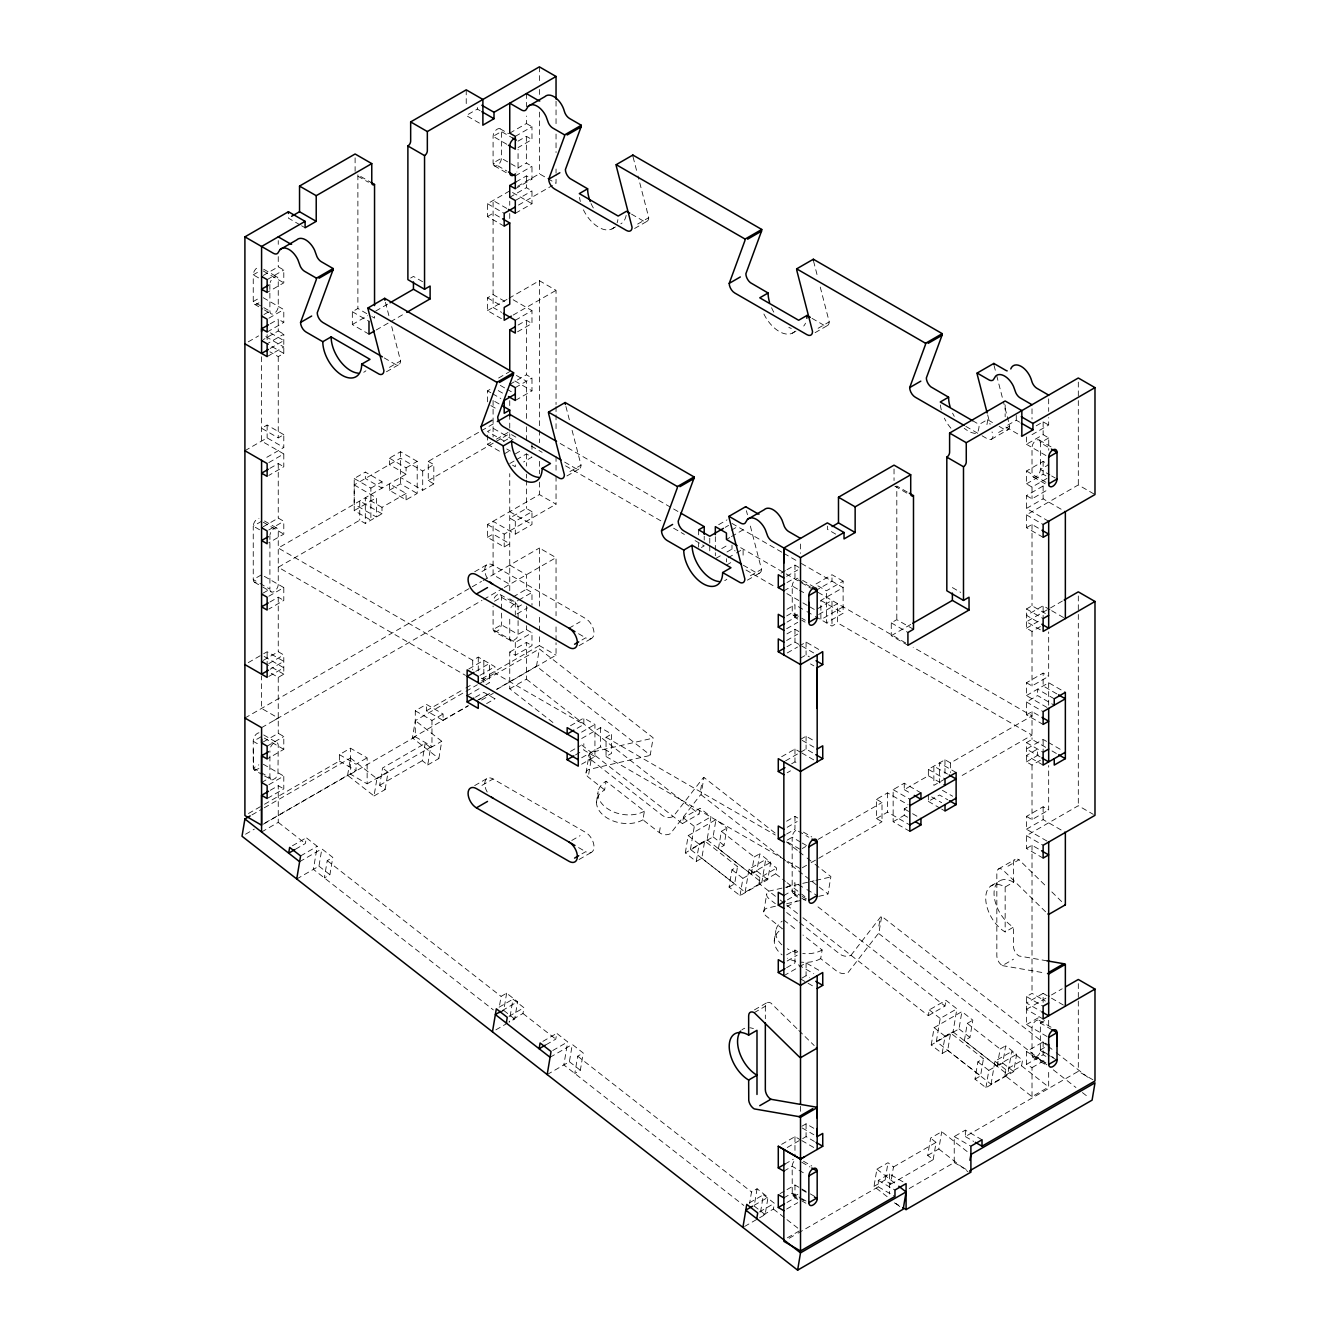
<?xml version="1.0" encoding="UTF-8"?>
<svg xmlns="http://www.w3.org/2000/svg" width="1337" height="1337" viewBox="0 0 1337 1337"><rect width="100%" height="100%" fill="white"/><g stroke="black" fill="none" stroke-linecap="round" stroke-linejoin="round"><path stroke-width="0.75" stroke-dasharray="5 3.75" d="M262.821 775.042L253.545 769.427L253.245 745.779M263.289 297.733L283.795 309.566L283.795 322.401L278.246 319.192L278.246 330.958L263.322 339.581M509.748 590.586L509.748 473.649M513.074 596.937L526.41 589.233L526.41 574.743L509.748 565.133M509.748 133.148L526.41 123.522L526.41 116.035M482.005 678.695L539.379 645.57L539.379 633.12M539.379 631.031L539.379 614.435M539.379 606.129L539.379 548.02L556.042 557.646L556.042 615.755M496.879 689.357L556.042 655.18L556.042 642.729M556.042 640.657L556.042 624.061M1026.465 1008.399L1026.465 1024.627L1048.676 1037.462M1043.127 1002.382L1043.127 993.358L1049.963 997.318M1032.014 434.675L1048.676 425.049L1048.676 417.562M1044.515 1020.616L1040.353 1023.022L1040.353 1050.548C1040.888 1054.375 1033.334 1061.026 1032.014 1055.361L1032.014 1027.835A5.9 3.409 -60 0 1 1036.175 1020.616A5.9 3.409 -60 0 1 1040.353 1023.022L1053.69 1030.727M596.503 802.217L598.107 791.688M774.24 941.031L775.861 930.485M295.627 849.145L305.354 843.53L306.323 837.764L317.253 846.321L313.393 869.351L493.353 1009.903M296.73 878.977L318.958 866.159L321.849 848.861L332.796 857.418L329.905 874.699L324.339 877.908L327.231 860.627L332.796 857.418M347.587 775.31L350.478 758.029L376.934 778.686L374.026 795.966L347.587 775.31L264.893 823.04M374.026 795.966L385.14 789.549L379.675 785.27L382.566 767.99L425.166 743.405L430.631 747.667L427.74 764.948L422.275 760.686L425.166 743.405M385.14 789.549L388.031 772.251L382.566 767.99M427.74 764.948L438.854 758.53L412.414 737.89L415.306 720.61L477.342 684.778M438.854 758.53L441.745 741.25L415.306 720.61M536.488 666.244L539.379 648.963L653.141 737.807L650.25 755.087L536.488 666.244L496.612 689.274M499.637 1005.023L501.074 996.383L506.639 993.174L517.586 1001.731L514.678 1019.011L509.13 1022.22M499.57 1012.861L503.748 1010.454L506.639 993.174M510.099 1016.454L512.99 999.174L523.937 1007.714L522.968 1013.479L509.079 1021.501M585.99 773.12L589.049 754.77M589.751 760.954L590.72 755.204M588.715 774.207L589.667 768.441M590.152 765.566L591.121 759.8A7.855 5.264 9.6 0 1 591.205 752.313L651.32 738.542A7.838 5.231 9.3 0 0 653.125 737.79M546.081 1044.732L555.791 1039.116L556.76 1033.351L567.707 1041.907L563.846 1064.937L743.807 1205.473M642.947 819.815A27.509 18.4 9.5 0 1 604.341 816.088A27.509 18.4 9.5 0 1 604.642 789.9L606.096 781.259L644.384 811.175L642.947 819.815L659.358 832.633A7.855 5.264 9.5 0 0 670.389 833.703L699.686 795.849A7.855 5.264 9.7 0 1 701.039 794.746L703.947 777.465L775.343 833.235M547.184 1074.564L569.395 1061.728L572.303 1044.448L583.233 1053.004L580.342 1070.285L574.793 1073.494L577.684 1056.213L583.233 1053.004M659.358 832.633L660.328 826.868M581.679 744.976L682.388 823.625L683.357 817.86L700.02 808.233L710.966 816.773L707.106 839.82L690.444 849.446L745.16 892.18L761.823 882.554L765.683 859.507L776.63 868.064L775.661 873.813L758.998 883.439L778.535 898.698M685.313 852.889L688.204 835.608L715.98 819.581L726.927 828.121L724.036 845.402L718.47 848.611L751.31 874.248L756.859 871.039L759.75 853.758L770.697 862.298L767.806 879.596L740.029 895.623L729.083 887.083L731.974 869.802L737.523 866.593L704.699 840.956L699.151 844.165L696.243 861.446L685.313 852.889L713.089 836.862L715.98 819.581M690.444 849.446L694.304 826.4L710.966 816.773M700.655 790.083L701.607 784.334M682.388 823.625L699.067 813.999L700.02 808.233M696.243 861.446L701.808 858.237L704.699 840.956M718.47 848.611L721.362 831.33L726.927 828.121M729.083 887.083L734.631 883.874L737.523 866.593M740.029 895.623L742.921 878.342L770.697 862.298M745.16 892.18L749.021 869.134L765.683 859.507M751.31 874.248L754.202 856.967L759.75 853.758M758.998 883.439L759.968 877.674L776.63 868.064M763.728 911.934L766.803 893.584M759.566 1217.79L765.132 1214.581L768.023 1197.3L757.076 1188.76L751.528 1191.969L749.589 1203.484M757.076 1188.76L754.185 1206.041L765.132 1214.581M760.536 1212.041L763.427 1194.76L774.374 1203.3L773.404 1209.066L760.218 1216.67M815.018 864.22L830.895 876.604L827.987 893.901L786.741 861.68M1046.503 1044.999L881.685 916.28L878.793 933.56A7.872 5.248 9.1 0 0 877.44 934.663L848.126 972.5A7.855 5.248 9.6 0 1 837.112 971.431L820.684 958.629L822.138 949.989L802.985 935.031M878.877 926.023L879.846 920.257M887.133 1196.665L873.997 1186.404L876.888 1169.123L888.002 1162.722L893.467 1166.984L890.576 1184.264L885.111 1180.003L888.002 1162.722M802.952 917.767L928.313 1015.669L929.265 1009.903L945.944 1000.277L956.891 1008.833L953.03 1031.88L936.351 1041.49L991.068 1084.223L1007.747 1074.597L1011.608 1051.551L1022.538 1060.107L1021.585 1065.873L1004.906 1075.483L1032.014 1096.658L1048.676 1087.031L1048.676 1068.881M931.221 1044.949L934.112 1027.668L961.888 1011.624L972.835 1020.164L969.943 1037.445L964.378 1040.654L997.218 1066.291L1002.767 1063.082L1005.675 1045.801L1016.605 1054.358L1013.713 1071.639L985.937 1087.683L974.991 1079.126L977.882 1061.845L983.447 1058.637L950.607 1033L945.058 1036.208L942.167 1053.489L931.221 1044.949L958.997 1028.905L961.888 1011.624M936.351 1041.49L940.212 1018.443L956.891 1008.833M928.313 1015.669L944.975 1006.042L945.944 1000.277M890.576 1184.264L933.176 1159.68L927.711 1155.402L930.602 1138.121L941.716 1131.704L967.988 1152.21M942.167 1053.489L947.716 1050.28L950.607 1033M933.176 1159.68L936.067 1142.383L930.602 1138.121M927.711 1155.402L938.825 1148.984L941.716 1131.704M964.378 1040.654L967.286 1023.373L972.835 1020.164M974.991 1079.126L980.556 1075.917L983.447 1058.637M985.937 1087.683L988.828 1070.385L1016.605 1054.358M991.068 1084.223L994.929 1061.177L1011.608 1051.551M997.218 1066.291L1000.109 1049.01L1005.675 1045.801M1004.906 1075.483L1005.875 1069.734L1022.538 1060.107M851.017 955.22L880.314 917.383A7.838 5.248 9.6 0 1 881.685 916.28M258.927 768.524L254.481 770.229M797.871 1194.292L794.078 1196.13L792.256 1194.559L792.172 1166.299A5.9 3.409 -60 0 1 795.582 1159.614M990.851 886.013L999.742 880.849M480.117 110.687L477.342 109.082L466.229 115.5L482.891 125.126M257.406 272.414L253.245 274.82L253.245 301.544L269.857 311.137L261.517 315.95M263.322 275.422L278.246 266.798L283.795 270.007L283.795 282.842L267.133 292.469M267.133 279.634L283.795 270.007M515.297 136.357L531.976 126.731L531.976 139.566L518.087 147.571M518.037 141.137L526.36 136.324L531.976 139.566M257.406 299.154L253.245 301.544A5.9 3.409 -60 0 0 258.943 302.73M515.297 188.751L531.976 179.125L531.976 166.289L526.36 163.047L518.037 167.86A5.9 3.409 -60 0 1 516.867 172.005M268.871 318.189L283.795 309.566M515.297 175.916L531.976 166.289M270.258 323.805L278.246 319.192M515.998 181.932L526.41 175.916L531.976 179.125M248.247 341.854L258.593 335.888M504.199 226.17L487.52 216.544L487.52 203.709L509.748 190.89M517.569 186.361L539.379 173.777L546.048 177.62M267.133 332.027L283.795 322.401M509.748 197.308L526.41 187.681L531.976 190.89L531.976 203.709L515.297 213.335M283.795 353.403L267.133 343.793L283.795 334.166L283.795 353.403L278.246 356.611L269.907 351.815M487.52 216.544L493.086 213.335L501.408 218.148M515.297 200.517L531.976 190.89M270.124 348.472L283.795 340.584L267.133 330.958M518.489 205.079L552.465 185.459M267.133 356.611L283.795 347.002L263.289 335.152M368.995 334.166L352.333 324.54L352.333 311.705L357.881 308.496L370.031 315.515M410.66 278.029L413.451 276.425L425.601 283.444M352.333 324.54L367.608 315.716M375.697 311.053L388.282 303.783M376.182 330.005L388.766 322.752M390.571 321.716L404.944 313.41M283.795 434.675L267.133 425.049L261.584 428.258L278.246 437.884L283.795 434.675L283.795 447.511L264.993 458.357M501.408 318.657L487.52 310.635L487.52 297.817L493.086 294.608L506.405 302.296M244.905 450.719L267.133 437.884L283.795 447.511M389.451 367.357L400.565 360.94L391.708 326.579M487.52 310.635L508.077 298.769M508.979 298.251L539.379 280.703L556.042 290.33L556.042 404.526M637.632 224.081L648.746 217.664L637.983 175.966M386.443 371.77L398.944 364.55M634.607 228.477L647.108 221.273M513.124 315.097L556.042 290.33M268.804 462.585L283.795 453.928L283.795 466.747L268.804 475.42M515.297 320.262L531.976 310.635L531.976 323.47L515.297 333.097M269.907 468.351L278.246 463.538L283.795 466.747M518.087 325.075L526.41 320.262L531.976 323.47M498.634 378.003L509.748 371.586M261.584 521.28L253.245 526.093L253.245 579.556L258.793 582.765M487.52 401.835L487.52 390.839L490.696 389M263.239 526.745L278.246 518.071L283.795 521.28L283.795 534.115L268.804 542.772M509.748 384.421L526.41 374.795L531.976 378.003L531.976 390.839L515.297 400.465M354.221 478.496L370.884 488.122L370.884 520.193L354.221 510.567L354.221 478.496L365.335 472.078L381.998 481.704L381.998 488.122L365.335 478.496L365.335 472.078M389.401 458.173L406.08 467.8L406.08 474.217L389.401 464.591L389.401 458.173L400.515 451.756L417.194 461.382L417.194 493.453L406.08 499.871L389.401 490.261L389.401 483.844L406.08 493.453L406.08 499.871M268.804 529.953L283.795 521.28M515.297 387.63L531.976 378.003M354.188 484.93L376.399 497.765L376.399 517.001L354.188 504.183L354.188 484.93L400.482 458.207L422.709 471.025L433.823 464.607L433.823 483.86L422.709 490.278L400.482 477.443M370.884 488.122L381.998 481.704M406.08 467.8L417.194 461.382M406.08 474.217L278.246 548.02L472.713 660.294L478.262 657.085L494.924 666.695L494.924 673.113L583.834 724.437L583.834 718.019L594.932 724.437L594.932 756.525L581.612 764.212M433.823 483.86L428.258 480.651L428.258 461.415L479.632 431.751M481.404 430.731L495.576 422.542M354.221 510.567L376.399 497.765M389.401 490.261L400.515 483.844L417.194 493.453M487.52 435.127L487.52 444.302L490.696 442.463M496.411 439.171L508.077 432.436M406.08 493.453L381.998 507.358L381.998 513.776L365.285 523.419L359.737 520.21L278.246 567.256L465.51 675.369M428.258 480.651L493.804 442.814M495.576 441.795L507.976 434.625M503.397 441.544L509.748 437.884L509.748 433.74M263.239 593.026L269.907 589.182A5.9 3.409 -60 0 0 274.085 591.589A5.9 3.409 -60 0 0 278.246 584.369L278.246 530.906A5.9 3.409 -60 0 0 274.453 528.299A5.9 3.409 -60 0 0 269.974 534.8M504.199 453.928L508.946 451.171M268.804 596.235L283.795 587.578L283.795 600.413L268.804 609.07M515.297 453.928L521.965 450.068M269.907 602.018L278.246 597.204L283.795 600.413M509.748 463.555L514.745 460.663M516.416 459.694L526.41 453.928L531.976 457.137L523.636 461.95M569.93 471.56L581.043 465.142L571.668 428.742M818.11 328.284L829.224 321.866L819.832 285.466M566.921 475.955L579.422 468.735M815.085 332.679L827.586 325.459M248.247 662.634L262.002 654.695M263.707 653.709L267.133 651.737L283.795 661.364L270.124 669.252M487.52 537.324L493.086 534.115L509.748 543.741L504.199 546.95L487.52 537.324L487.52 524.488L539.379 494.556L556.042 504.183L556.042 475.12M263.239 660.394L278.246 651.737L283.795 654.946L283.795 674.182L278.246 677.391L270.258 672.778M531.976 511.67L526.41 508.461L509.748 518.087L515.297 521.28L531.976 511.67L531.976 524.488L515.297 534.115L493.086 521.28L493.086 574.743L509.748 584.369M268.804 663.603L283.795 654.946M487.52 524.488L504.199 534.115L556.042 504.183M268.804 676.438L283.795 667.781L263.289 655.932M474.685 571.751L487.186 564.532M481.972 571.534L493.086 565.116L585.673 618.58A11.782 6.802 60 0 1 594.012 633.019A11.782 6.802 60 0 1 585.673 637.833L579.322 641.493M244.905 718.036L481.504 581.428M483.158 580.475L539.379 548.02M274.085 720.442L278.246 718.036L261.584 708.409L261.584 675.904M261.584 727.646L481.972 600.413M483.793 599.36L502.511 588.547M504.316 587.511L556.042 557.646M494.473 601.266L501.408 597.255L518.087 606.881L523.636 603.672M263.322 741.918L278.246 733.294L283.795 736.503L283.795 749.338L267.133 758.965M509.748 598.859L515.297 602.068L518.087 600.463M518.773 600.062L531.976 592.441L531.976 605.277M267.133 746.13L283.795 736.503M517.035 613.884L527.463 607.884M258.943 732.76A5.9 3.409 -60 0 0 253.245 740.531L253.245 768.056L258.793 764.848M261.584 782.496L269.907 777.683L269.907 750.943M552.916 722.498L509.748 688.789L509.748 652.038L515.297 655.247L531.976 645.621L531.976 632.785L526.41 629.593L518.087 634.39L516.834 638.016L512.389 641.442L494.322 631.766L493.086 629.593L493.086 605.995M468.819 668.951L483.827 660.294L483.827 682.338M718.654 524.706L726.994 519.892M268.871 784.685L283.795 776.078L283.795 788.897L267.133 798.523M518.087 620.635L518.087 634.39L501.408 624.78L493.086 629.593L515.297 642.412L531.976 632.785M475.705 671.391L489.375 663.503L489.375 682.739L485.949 684.711M725.155 527.38L728.565 525.391M270.258 790.301L278.246 785.688L283.795 788.897M509.748 652.038L526.41 642.412L531.976 645.621M264.509 804.256L339.364 761.037L339.364 754.62L350.478 748.219L367.14 757.828L367.14 783.816L350.478 774.19L350.478 748.219M350.478 774.19L415.289 736.771L415.289 710.783L426.403 704.365L443.082 713.991L443.082 720.409L426.403 710.783L426.403 704.365M479.933 675.369L494.924 666.695M701.424 547.485L704.215 545.88L693.402 539.647M731.439 530.154L738.108 526.31M569.01 628.206L580.124 621.789M248.481 813.514L262.737 805.292M426.403 710.783L464.073 689.04M465.861 688.003L473.031 683.875M481.604 680.817L494.924 673.113M726.442 539.463L729.768 537.541M731.439 536.572L743.105 529.836L743.105 526.628M251.941 814.901L262.503 808.818M264.258 807.799L350.478 758.029M479.064 683.792L539.379 648.963M467.148 695.574L479.114 688.672M721.729 548.588L728.565 544.644M339.364 754.62L356.026 764.246L367.14 757.828M415.289 710.783L431.968 720.409L443.082 713.991M475.487 697.179L483.827 692.365L494.924 698.783L494.924 695.574M720.325 555.824L715.328 558.716L715.328 552.699M726.994 551.98L731.991 549.089L735.166 550.928M245.54 834.221L254.331 829.141M412.414 737.89L468.251 705.652M476.173 701.073L489.96 693.101M263.356 824.177L356.026 770.664L356.026 764.246M443.082 720.409L468.184 705.919M478.947 699.702L489.693 693.485M481.604 700.07L493.269 693.335M728.097 557.746L734.765 553.902M736.436 552.933L743.105 549.089L743.105 555.507M579.071 645.637L591.572 638.418M261.584 831.982L278.246 822.355L278.246 785.688M509.748 688.789L526.41 679.163L526.41 642.412M486.601 703.596L494.924 698.783M726.442 565.133L731.439 562.242M978.082 431.149A27.509 15.877 60 0 0 979.135 424.464L987.475 419.651L992.472 422.542M367.14 783.816L431.968 746.397L431.968 720.409M376.934 778.686L388.031 772.251M430.631 747.667L441.745 741.25M379.675 785.27L422.275 760.686M1019.613 422.158L1016.27 420.236L1005.157 426.653L1021.836 436.28M750.408 575.762L761.522 569.345L749.522 522.834M998.589 432.486L1009.702 426.068L1003.335 401.418M747.4 580.158L759.901 572.938M991.402 439.288L1008.065 429.662M292.419 845.786L306.323 837.764M781.059 573.138L786.273 570.13M786.975 569.729L794.963 565.116L800.512 568.325M1036.175 425.851L1043.127 421.84L1048.676 425.049M300.591 855.931L317.253 846.321M786.624 576.347L797.738 569.93M299.622 861.697L321.849 848.861M786.975 582.564L794.963 577.952L794.963 565.116M1026.465 436.965L1026.465 444.302L1043.127 434.675L1048.743 437.918L1048.743 450.251M783.9 590.82L792.239 586.007A5.9 3.409 -60 0 1 797.888 578.202M1048.743 437.918L1040.403 442.731L1040.403 469.454A5.9 3.409 -60 0 1 1036.175 476.64A5.9 3.409 -60 0 1 1032.014 474.234L1032.014 447.511A5.9 3.409 -60 0 1 1036.175 440.291A5.9 3.409 -60 0 1 1040.353 442.697L1052.871 449.917M570.498 725.724L583.834 718.019M843.112 581.16L831.998 574.743L815.336 584.369L826.45 590.787L843.112 581.16L843.112 613.248L826.45 622.858L826.45 590.787M474.685 785.604L487.186 778.385M577.166 728.297L583.834 724.437M815.336 590.787L831.998 581.16L831.998 574.743M481.972 785.387L493.086 778.97L585.673 832.433A11.782 6.802 60 0 1 594.012 846.873A11.782 6.802 60 0 1 585.673 851.686L579.322 855.346M786.975 609.288L794.963 604.675L794.963 617.51L786.975 622.123M1046.955 478.445L1032.014 487.069L1026.465 483.86L1026.465 471.025L1043.127 461.399L1048.743 464.641L1040.403 469.454L1049.896 474.936M581.612 732.141L594.932 724.437M786.674 615.939L792.239 612.73A5.9 3.409 -60 0 0 797.888 613.884M581.695 738.509L600.497 727.646L611.611 734.063L611.611 753.316L606.045 756.525L606.045 737.272L611.611 734.063M843.112 606.831L820.885 619.649L820.885 600.413L843.112 587.578L798.222 561.657M1026.465 483.86L1043.127 474.234L1048.676 477.443M570.498 751.394L580.492 745.611M786.624 628.741L797.738 622.323M575.495 754.92L580.492 752.029M818.662 614.519L837.547 603.622L837.547 622.858L1032.014 735.133L959.381 777.064M786.975 633.888L794.963 629.276L800.512 632.485M1048.676 521.28L1026.465 508.444L1026.465 495.626L1043.127 486L1045.902 487.604M581.695 757.761L600.497 746.898L611.611 753.316M786.624 640.507L797.738 634.089M1026.465 495.626L1032.014 498.835L1048.676 489.208M786.975 646.724L794.963 642.111L800.078 645.069M1026.465 508.444L1043.127 498.835L1065.355 511.653M815.336 616.457L831.998 626.067L837.547 622.858M787.259 652.957L797.52 647.041M799.225 646.055L806.077 642.111L822.74 651.737M1043.127 537.324L1026.465 527.697L1026.465 514.862L1078.307 484.93L1094.986 494.556M800.512 658.138L806.077 654.946L809.403 656.868M1026.465 527.697L1032.014 524.488L1040.353 529.302M907.923 645.32L891.261 635.693L891.261 622.858L896.809 619.649L913.489 629.276M891.261 635.693L911.032 624.279M571.785 840.455L580.124 835.642M579.071 859.49L591.572 852.271M800.512 739.411L806.077 736.202L814.751 741.216M1040.353 626.602L1032.014 631.415L1026.465 628.206L1026.465 608.97L1032.014 605.761L1045.35 613.449M781.627 756.725L794.963 749.038L800.078 751.996M1049.963 609.705L1043.127 605.761L1026.465 615.371L1040.136 623.276M785.554 760.87L806.077 749.038L814.751 754.051M1062.397 601.048L1026.465 621.789L1043.127 631.415M791.621 763.795L794.963 761.873L797.738 763.477M1026.465 628.206L1041.456 619.549M787.175 772.769L790.518 770.847M786.624 821.202L794.963 816.406L797.738 817.993M1046.971 707.423L1026.465 695.574L1026.465 682.739L1043.127 673.113L1048.676 676.321L1048.676 631.9M787.175 827.302L797.186 821.536M1026.465 682.739L1032.014 685.948L1048.676 676.321M786.624 834.037L794.963 829.224L794.963 816.406M1026.465 695.574L1048.676 682.739L1065.355 692.365M787.175 840.137L792.172 837.246A5.9 3.409 -60 0 1 797.103 829.675M1043.127 724.437L1026.465 714.827L1026.465 701.992L1037.562 695.574L1054.241 705.201M499.102 1007.196L512.99 999.174M502.194 1010.605L517.586 1001.731M876.454 799.292L882.002 802.501L882.002 821.737L876.454 818.545L876.454 799.292L887.551 792.874L908.074 804.724M909.828 831.347L893.149 821.72L893.149 789.649L904.263 783.231L920.942 792.858M904.263 783.231L904.263 789.649L928.346 775.744L928.346 769.327L944.975 759.734L950.523 762.942L1032.014 715.897L913.171 647.275M1026.465 714.827L1032.014 711.618L1040.353 716.415M508.996 1016.337L523.937 1007.714M802.284 848.527L805.827 846.471M818.227 839.318L882.002 802.501M495.877 1029.858L507.843 1022.955M876.454 818.545L887.551 812.127L909.778 824.946M944.975 778.97L933.861 785.387L933.861 766.151L947.532 774.039M802.284 867.763L809.37 863.685M811.141 862.649L882.002 821.737M893.149 821.72L904.263 815.303L904.263 808.885L907.706 806.896M1040.353 760.268L1032.014 765.082L1026.465 761.873L1026.465 742.62L1032.014 739.411L1048.676 749.038M928.346 794.997L928.346 801.398L939.46 794.997L947.783 799.793M786.624 887.501L794.963 882.687L794.963 895.523L786.624 900.336M1046.553 741.383L1043.127 739.411L1026.465 749.038L1040.136 756.926M783.85 895.523L792.172 890.709A5.9 3.409 -60 0 0 797.103 892.598M1026.465 761.873L1041.456 753.199M542.872 1041.373L556.76 1033.351M787.175 906.436L797.186 900.653M552.766 1050.514L567.707 1041.907M550.075 1057.283L572.303 1044.448M786.624 954.869L794.963 950.055L797.738 951.66M1046.971 841.073L1026.465 829.224L1026.465 816.406L1043.127 806.779L1048.676 809.988L1048.676 765.549M787.175 960.969L797.186 955.186M1026.465 816.406L1032.014 819.614L1048.676 809.988M786.624 967.704L794.963 962.891L794.963 950.055M1026.465 829.224L1043.127 819.614L1065.355 832.433M783.85 975.726L797.52 967.821M799.225 966.835L806.077 962.891L819.965 970.913M1043.127 858.103L1026.465 848.477L1026.465 835.642L1078.307 805.71L1093.315 814.367M801.899 978.116L806.077 975.726L809.537 977.715M1026.465 848.477L1032.014 845.268L1040.353 850.081M754.452 1009.87L766.953 1002.65M998.455 868.983L1015.117 859.373M754.218 1012.661L765.332 1006.243A7.855 4.529 60 0 1 770.881 1003.034L797.437 1029.089M1007.948 866.175L1019.045 859.758L1045.885 886.08M1013.496 882.203A27.509 15.877 60 0 0 994.043 893.434A27.509 15.877 60 0 0 1013.496 927.126L1005.157 931.939A27.509 15.877 60 0 1 985.72 898.247A27.509 15.877 60 0 1 1005.157 887.016L1013.496 882.203L1013.496 862.967A7.855 4.529 60 0 1 1019.045 859.758M1045.601 911.801L1002.382 869.384A7.855 4.529 60 0 0 996.834 872.593L996.834 955.988A7.855 4.529 60 0 0 1002.382 965.615L1013.496 959.197M801.899 1126.222L806.077 1123.815L814.4 1128.629M1043.127 1019.028L1026.465 1009.402L1026.465 996.566L1032.014 993.358L1045.35 1001.062M781.627 1144.338L794.963 1136.651L800.094 1139.609M1043.127 993.358L1026.465 1002.984L1040.353 1011.006M787.259 1147.497L800.947 1139.609M802.651 1138.623L806.077 1136.634L814.4 1141.447M1026.465 1009.402L1049.712 995.981M1051.5 994.945L1062.213 988.762M784.953 1164.059L793.292 1159.246M1026.465 1024.627L1041.456 1015.97M783.85 1171.112L792.172 1166.299L805.509 1174.003M749.539 1202.765L763.427 1194.76M754.135 1205.322L768.023 1197.3M780.023 1193.64L786.273 1190.03M786.975 1189.629L794.963 1185.017L800.094 1187.975M1032.014 1096.658L1032.014 1067.611L1026.465 1064.402L1026.465 1051.567L1043.127 1041.941L1048.676 1045.15L1040.353 1049.963L1053.439 1057.517M759.449 1211.924L774.374 1203.3M783.85 1197.852L792.172 1193.039L800.512 1197.852M744.575 1226.464L758.296 1218.542M786.975 1202.464L794.963 1197.852L797.738 1199.456M1026.465 1064.402L1043.127 1054.776L1045.902 1056.38M786.624 1209.083L797.738 1202.665M1032.014 1067.611L1046.955 1058.988M893.467 1166.984L936.067 1142.383M798.105 1233.115L878.292 1186.821L878.292 1180.404L889.406 1173.986L906.085 1183.613M909.21 1188.543L954.234 1162.538L954.234 1136.567L965.347 1130.149L982.01 1139.776M873.997 1186.404L885.111 1180.003M787.409 1237.795L800.512 1230.224M789.198 1238.263L796.317 1234.151M965.347 1130.149L965.347 1136.567L1078.307 1071.338L1094.986 1080.964M611.911 228.961L615.471 226.922M792.39 333.164L795.95 331.108M799.008 884.242L768.942 891.127A7.855 5.248 9.5 0 0 768.859 898.614L775.326 903.662M802.768 883.373L808.4 882.086M810.289 881.651L814.032 880.799M815.921 880.364L829.074 877.356A7.838 5.264 9.8 0 0 830.912 876.621M775.443 906.252L766.051 908.408A7.855 5.248 9.5 0 0 765.967 915.895L782.379 928.714A27.509 18.4 9.5 0 0 782.095 954.885M786.724 903.678L805.509 899.366M818.662 896.358L826.182 894.637A7.838 5.264 9.7 0 0 828.004 893.901M494.322 631.766C504.199 631.148 501.375 617.293 501.408 611.009M264.492 776.012L272.564 779.906L275.606 778.151L277.946 774.574L278.246 745.344A5.9 3.409 -60 0 0 274.085 742.937A5.9 3.409 -60 0 0 269.907 750.157M1046.988 960.835L1019.045 955.988A7.855 4.529 60 0 1 1013.58 947.582L1013.496 927.126M1002.382 965.615L1045.233 973.035M526.41 123.522L531.976 126.731M500.188 128.837L508.528 133.65M1039.133 439.99L1054.124 448.647M513.876 138.73L501.408 131.544A5.9 3.409 -60 0 0 497.247 129.137A5.9 3.409 -60 0 0 493.086 136.357L493.086 163.081L506.756 170.986M631.515 214.137L643.181 220.872A7.855 4.529 60 0 0 648.746 217.664M811.994 318.34L823.659 325.075A7.855 4.529 60 0 0 829.224 321.866M999.14 426.386L1004.137 429.277A7.855 4.529 60 0 0 1009.702 426.068M506.756 144.246L493.086 136.357L501.408 131.544L501.408 158.267A5.9 3.409 -59.9 0 1 497.247 165.487A5.9 3.409 -59.9 0 1 493.069 163.081L501.408 158.267L518.037 167.86L518.087 149.393M1026.465 444.302L1048.676 457.12M972.651 420.72L979.135 424.464M547.719 178.59L556.042 183.403L556.042 175.18M965.815 426.386L980.255 434.726M982.06 435.762L987.475 438.904A7.855 4.529 60 0 0 993.023 435.695L992.054 431.901M1051.684 475.972L1055.244 478.028M1026.465 471.025L1048.676 483.86M494.306 165.788L509.297 174.445M1033.234 476.925L1049.896 486.551M512.522 192.495L531.976 203.709M506.756 208.405L493.086 200.517L493.086 307.443L501.626 312.373M487.52 203.709L504.199 213.335M1026.465 514.862L1043.127 524.488M360.656 176.451L371.084 182.467M907.238 492.016L896.809 486L896.809 619.649M357.998 176.25L368.427 182.25M894.854 486.183L907.355 493.403M513.174 299.789L531.976 310.635M1051.667 610.691L1065.355 618.58M487.52 297.817L501.408 305.822M1026.465 608.97L1043.127 618.58L1043.127 605.761M952.379 587.578L960.718 592.391M299.889 224.766L288.424 218.148L288.424 211.731M301.627 225.769L305.103 227.775M835.709 534.115L827.369 529.302L827.369 526.093M516.416 375.446L526.41 381.212L526.41 418.498M514.879 380.961L531.976 390.839M1056.798 693.853L1043.127 685.948L1043.127 673.113M1054.241 698.783L1037.562 689.157L1037.562 695.574M500.305 385.39L505.302 388.265M506.974 389.234L513.642 393.078M731.991 523.419L782.212 552.415M783.967 553.434L796.518 560.671M371.77 316.518L374.544 318.122L374.544 311.855M498.216 390.588L503.33 393.546M352.333 311.705L368.995 321.331M891.261 622.858L907.923 632.485M487.52 390.839L490.863 392.76M492.517 393.73L500.857 398.543M1026.465 701.992L1043.127 711.618M494.74 401.418L499.754 404.309M263.69 269.238L277.026 276.926M802.635 580.392L814.3 587.127M263.289 270.993L283.795 282.842M798.373 579.924L810.339 586.843M560.17 443.466L671.792 507.926M673.597 508.962L678.995 512.071M740.665 547.669L810.857 588.196M818.027 592.341L905.968 643.114M490.863 405.596L497.531 409.44M820.885 600.413L843.112 613.248M258.593 277.895L253.245 274.82A5.9 3.409 -60 0 1 258.943 267.049M797.571 589.082L792.239 586.007L792.239 612.73L801.13 617.878M799.359 590.118L805.292 593.544M384.187 357.898L395.017 364.149A7.855 4.529 60 0 0 400.565 360.94M564.665 462.101L575.495 468.351A7.855 4.529 60 0 0 581.043 465.142M743.339 565.25L755.973 572.554A7.855 4.529 60 0 0 761.522 569.345M1048.258 742.369L1061.929 750.274M511.553 434.642L518.756 438.803M531.357 446.09L542.153 452.324M565.568 465.828L660.996 520.929M673.597 528.199L684.41 534.449M745.996 569.997L776.212 587.444M786.891 593.611L801.114 601.817M802.885 602.853L808.216 605.928M810.005 606.948L815.336 610.04L831.998 600.413L831.998 626.067M513.074 439.806L493.086 428.258L487.52 431.467L505.302 441.728M1052.018 750.959L1057.015 753.851M798.373 606.664L805.208 610.608M806.93 611.594L813.765 615.538M1026.465 742.62L1043.127 752.246L1043.127 739.411M801.732 618.212L805.292 620.268M506.756 448.981L510.299 451.037M254.465 304.251L262.804 309.064M264.459 310.017L271.127 313.877M793.393 615.404L800.061 619.248M801.732 620.218L805.075 622.14M794.963 617.51L797.738 619.115M487.52 444.302L500.857 452.006M1043.127 765.082L1026.465 755.455L1037.562 749.038L1037.562 755.455M512.522 465.159L515.297 466.747L515.297 463.087M278.246 330.958L283.795 334.166M801.799 646.055L817.174 654.946M810.506 663.921L813.849 665.843M428.258 461.415L433.823 464.607M509.748 511.67L531.976 524.488M956.122 772.535L939.46 762.909L939.46 782.964M928.346 769.327L945.008 778.953M928.346 775.744L945.008 785.371M1026.465 835.642L1043.127 845.268M942.401 790.317L952.663 796.25M931.672 796.919L941.683 802.685M928.346 801.398L940.011 808.133M941.683 809.102L945.008 811.024M904.263 789.649L910.932 793.493M893.149 789.649L909.828 799.259M802.183 740.38L813.849 747.116M526.41 589.233L531.976 592.441M381.998 507.358L365.335 497.732L365.285 523.419M904.263 808.885L910.932 812.746M912.603 813.698L920.942 818.511M283.795 453.928L261.584 441.093L261.584 355.324M801.799 752.982L817.174 761.873M381.998 513.776L359.737 500.974L359.737 520.21M904.263 815.303L907.606 817.225M578.553 633.721L585.673 637.833M500.188 594.547L516.867 604.174M539.379 645.57L556.042 655.18M264.525 520.995L277.026 528.215M803.453 832.149L811.793 836.962M263.289 522.266L283.795 534.115M798.373 831.196L808.852 837.246M259.595 529.77L253.245 526.093A5.9 3.409 -60 0 1 258.943 518.338M800.512 842.059L792.172 837.246L792.172 890.709L800.512 895.523M802.183 843.029L808.852 846.873M606.045 737.272L775.31 834.99M787.911 842.277L800.512 849.547M1051.467 998.171L1065.355 1006.193M481.437 678.16L489.375 682.739M1026.465 996.566L1043.127 1006.193M606.045 756.525L786.106 860.476M787.911 861.513L800.512 868.799M594.932 756.525L583.834 750.107L583.834 743.69M1039.133 1020.332L1051.634 1027.551M283.795 587.578L261.584 574.743L253.245 579.556A5.9 3.409 -60 0 0 258.943 580.743M798.373 884.659L805.208 888.62M806.93 889.606L817.174 895.523M259.913 583.417L269.907 589.182L269.907 535.719M802.183 896.492L808.852 900.336M254.465 582.263L258.626 584.67M262.804 587.077L271.127 591.873M793.393 893.417L797.571 895.807M801.732 898.213L805.893 900.62M794.963 895.523L797.738 897.127M1040.353 1050.548L1050.347 1056.33M1052.018 1057.283L1057.015 1060.174M1026.465 1051.567L1048.676 1064.402M1032.014 1055.361L1047.021 1064.018M1032.716 1057.216L1045.751 1064.753M415.289 736.771L431.968 746.397M798.373 964.863L813.765 973.737M283.795 674.182L267.133 664.573L267.133 651.737M578.553 847.574L585.673 851.686M800.512 978.918L813.849 986.622M339.364 761.037L356.026 770.664M965.347 1136.567L973.67 1141.38M263.69 734.949L277.026 742.637M283.795 749.338L261.584 736.503L253.245 741.316L258.609 744.408M954.234 1136.567L970.896 1146.193M954.234 1162.538L970.896 1172.165M263.289 764.229L283.795 776.078M253.245 768.056L257.406 770.463M260.982 772.519L269.907 777.683L271.16 779.855M802.183 1127.977L813.849 1134.712M878.292 1180.404L894.971 1190.03M801.799 1140.595L817.174 1149.469M878.292 1186.821L894.971 1196.448M894.403 1202.849L901.071 1206.709M803.453 1161.201L811.793 1166.014M801.799 1162.237L810.038 1167M801.799 1188.961L808.634 1192.922M810.339 1193.908L815.47 1196.866M801.899 1189.813L808.852 1193.824M801.699 1198.537L808.852 1202.665M792.172 1193.824L805.509 1201.528M792.874 1195.696L797.587 1198.42M801.749 1200.827L805.927 1203.216M786.457 841.909L797.571 850.583M799.158 851.819L805.492 856.783M807.08 858.02L813.431 862.983M1048.124 1046.253L1054.592 1051.3M1056.197 1052.57L1090.14 1079.076M701.039 794.746L785.671 860.844M878.793 933.56L1046.838 1064.804M1053.305 1069.851L1075.934 1087.516M1082.402 1092.563L1088.853 1097.61M526.41 679.163L699.067 813.999M721.362 831.33L754.202 856.967M775.661 873.813L785.437 881.451M787.058 882.721L800.078 892.882M801.715 894.152L804.974 896.709M817.993 906.87L944.975 1006.042M967.286 1023.373L1000.109 1049.01M1021.585 1065.873L1048.676 1087.031M713.089 836.862L724.036 845.402M756.859 871.039L767.806 879.596M958.997 1028.905L969.943 1037.445M1002.767 1063.082L1013.713 1071.639M683.357 817.86L694.304 826.4M749.021 869.134L759.968 877.674M929.265 1009.903L940.212 1018.443M994.929 1061.177L1005.875 1069.734M707.106 839.82L761.823 882.554M953.03 1031.88L1007.747 1074.597M780.156 899.968L785.036 903.779M786.674 905.049L799.693 915.227M591.121 759.8L662.25 815.353A7.855 5.248 9.5 0 0 673.28 816.422L702.878 778.268A7.872 5.248 9 0 1 703.964 777.482M688.204 835.608L699.151 844.165M731.974 869.802L742.921 878.342M786.641 912.502L797.955 921.327M799.576 922.597L839.987 954.15A7.855 5.264 9.5 0 0 851.017 955.22M934.112 1027.668L945.058 1036.208M977.882 1061.845L988.828 1070.385M783.833 920.073L796.601 930.034M701.808 858.237L734.631 883.874M947.716 1050.28L980.556 1075.917M604.642 789.9L588.23 777.081A7.855 5.264 9.6 0 1 588.313 769.594L648.428 755.823A7.872 5.281 9.8 0 0 650.267 755.087M938.825 1148.984L968.005 1171.78M876.888 1169.123L897.328 1185.083M895.89 1203.501L900.269 1206.927M278.246 822.355L305.354 843.53M327.231 860.627L501.074 996.383M522.968 1013.479L555.791 1039.116M577.684 1056.213L751.528 1191.969M773.404 1209.066L785.454 1218.475M786.958 1219.645L797.805 1228.118M318.958 866.159L329.905 874.699M503.748 1010.454L514.678 1019.011M569.395 1061.728L580.342 1070.285M510.985 641.392L509.748 639.203L509.748 617.577M1051.835 891.929L1062.363 902.274M798.824 1030.459L814.2 1045.551M994.043 365.402L996.132 373.491M996.667 375.513L1002.85 399.529M987.659 414.838L990.099 424.314M813.564 261.2L817.743 277.377M746.397 510.701L747.45 514.745M633.086 157.014L637.264 173.192M565.919 406.498L569.579 420.654M385.44 302.312L389.1 316.468M1078.307 382.115L1078.307 398.56M1078.307 400.615L1078.307 484.93M1078.307 595.968L1078.307 612.613M1078.307 614.468L1078.307 805.71M1078.307 983.631L1078.307 1071.338M1048.676 398.861L1048.676 411.445M1048.676 682.739L1048.676 705.535M1048.676 1020.281L1048.676 1028.571M1043.127 421.84L1043.127 434.675M1043.127 461.399L1043.127 474.234M1043.127 486L1043.127 498.835M1043.127 806.779L1043.127 819.614M1043.127 1041.941L1043.127 1054.776M1032.014 408.821L1032.014 419.016M1032.014 487.069L1032.014 498.835M1032.014 524.488L1032.014 605.761M1032.014 631.415L1032.014 685.948M1032.014 711.618L1032.014 739.411M1032.014 765.082L1032.014 819.614M1032.014 845.268L1032.014 993.358M1016.27 415.423L1016.27 420.236M1005.157 404.944L1005.157 416.776M1005.157 887.016L1005.157 931.939M950.523 762.942L950.523 772.552M944.975 759.734L944.975 775.126M894.035 468.986L894.035 480.535M889.406 1173.986L889.406 1193.974M887.551 792.874L887.551 812.127M806.077 642.111L806.077 654.946M806.077 736.202L806.077 749.038M806.077 962.891L806.077 975.726M806.077 1123.815L806.077 1136.634M800.512 544.009L800.512 553.351M800.512 1106.351L800.512 1112.551M794.963 629.276L794.963 642.111M794.963 749.038L794.963 761.873M794.963 1136.651L794.963 1156.321M794.963 1185.017L794.963 1197.852M765.332 1006.243L765.332 1018.761M731.991 545.078L731.991 549.089M726.442 558.716L726.442 561.924M715.328 536.655L715.328 550.694M709.763 538.176L709.763 543.958M709.763 545.88L709.763 551.646M704.215 536.254L704.215 540.098M698.649 529.836L698.649 535.619M698.649 543.307L698.649 547.167M600.497 727.646L600.497 746.898M556.042 101.144L556.042 125.828M556.042 134.051L556.042 152.552M556.042 169.014L556.042 173.125M556.042 406.598L556.042 412.832M556.042 414.905L556.042 431.517M556.042 456.418L556.042 473.031M539.379 66.85L539.379 81.239M539.379 89.462L539.379 97.701M539.379 112.091L539.379 173.777M539.379 280.703L539.379 428.124M539.379 430.196L539.379 442.647M539.379 461.332L539.379 473.799M539.379 482.105L539.379 494.556M531.976 444.302L531.976 449.8M526.41 93.59L526.41 106.676M526.36 136.324L526.36 163.047M526.41 175.916L526.41 187.681M526.41 320.262L526.41 374.795M526.41 426.787L526.41 441.294M526.41 453.928L526.41 466.045M526.41 474.117L526.41 478.161M526.41 480.184L526.41 508.461M526.41 605.995L526.41 617.794M526.41 625.649L526.41 629.593M518.087 618.663L518.087 606.881A5.9 3.409 -60 0 0 514.695 604.107A5.9 3.409 -60 0 0 510.049 609.739M515.297 521.28L515.297 534.115M515.297 602.068L515.297 614.886M515.297 642.412L515.297 655.247M509.748 201.168L509.748 205.28M509.748 213.502L509.748 219.669M509.748 400.599L509.748 406.816M509.748 414.353L509.748 431.935M504.199 534.115L504.199 546.95M501.408 609.054L501.408 597.255A5.9 3.409 -60 0 0 498.032 594.48A5.9 3.409 -60 0 0 493.37 600.129M493.086 400.465L493.086 436.982M478.262 657.085L478.262 674.4M477.342 107.478L477.342 109.082M472.713 660.294L472.713 669.904M466.229 89.846L466.229 105.874M422.709 471.025L422.709 490.278M400.515 451.756L400.515 483.844M357.881 174.846L357.881 308.496M355.107 157.85L355.107 171.32M278.246 240.61L278.246 244.353M278.246 256.587L278.246 266.798M278.246 356.611L278.246 437.884M278.246 463.538L278.246 518.071M278.246 597.204L278.246 651.737M278.246 677.391L278.246 733.294M269.857 284.413L269.907 311.17A5.9 3.409 -60 0 0 274.085 313.577A5.9 3.409 -60 0 0 278.246 306.357L278.246 279.634A5.9 3.409 -60 0 0 274.854 276.859A5.9 3.409 -60 0 0 270.208 282.508M267.133 334.618L267.133 343.793M267.133 425.049L267.133 437.884M895.757 486.367A3.927 2.273 -60 0 1 895.272 486.35M644.384 811.175A27.509 18.384 9.5 0 1 605.778 807.431A27.509 18.384 9.5 0 1 606.096 781.259M822.138 949.989A27.492 18.4 9.5 0 1 802.768 953.548M797.186 952.612A27.492 18.4 9.5 0 1 787.343 948.785M781.894 944.858A27.492 18.4 9.5 0 1 782.162 921.143M820.684 958.629A27.509 18.4 9.5 0 1 801.331 962.172M795.732 961.253A27.509 18.4 9.5 0 1 787.376 958.211M950.908 428.208A27.509 15.877 60 0 1 944.357 418.163M941.298 409.907A27.509 15.877 60 0 1 940.245 402.002M975.475 433.472A27.509 15.877 60 0 1 964.228 428.258M954.284 416.359A27.509 15.877 60 0 1 952.596 413.183M987.475 419.651A27.509 15.877 60 0 1 985.987 427.389M614.084 227.491A27.509 15.877 60 0 1 583.383 209.775M580.342 201.503A27.509 15.877 60 0 1 579.556 197.458M617.911 219.602A27.509 15.877 60 0 1 617.126 222.744M593.327 207.97A27.509 15.877 60 0 1 590.904 203.174M626.151 215.424A27.509 15.877 60 0 1 620.819 223.847M791.337 328.434A27.509 15.877 60 0 1 788.813 327.364M773.805 312.156A27.509 15.877 60 0 1 771.382 307.36M805.509 323.186A27.509 15.877 60 0 1 803.721 326.027M794.562 331.693A27.509 15.877 60 0 1 763.878 313.961M365.92 370.767A27.509 15.877 60 0 1 363.731 372.238M726.877 579.172A27.509 15.877 60 0 1 724.687 580.642M487.186 792.005A11.782 6.802 60 0 1 485.381 780.474A11.782 6.802 60 0 1 493.086 778.97M487.186 578.152A11.782 6.802 60 0 1 485.381 566.621A11.782 6.802 60 0 1 493.086 565.116M741.901 1029.891A27.492 15.877 60 0 1 744.742 1028.253M749.84 1027.752A27.492 15.877 60 0 1 753.45 1028.638"/><path stroke-width="1.5" d="M244.905 718.036L244.905 815.57L261.584 825.196L261.584 727.646L244.905 718.036L244.905 236.866L288.424 211.731L305.103 221.357L305.103 227.775L316.217 221.357L316.217 195.687L371.77 163.615L371.77 182.868A3.927 2.273 -60 0 0 374.544 184.473L374.544 305.588M261.584 331.76L261.584 328.818L268.52 324.807M783.85 562.977L783.85 548.02L827.369 522.884L844.031 532.51L844.031 538.928L855.145 532.51L855.145 506.84L910.714 474.769L910.714 494.022A3.927 2.273 -60 0 0 913.489 495.626L913.489 629.276L907.923 632.485L907.923 645.32L969.041 610.023L969.041 597.204L963.492 600.413L946.83 590.787L946.813 457.12A3.927 2.273 -60 0 0 949.604 452.307L949.604 433.071L1005.157 400.983L1021.836 410.609L1021.836 436.28L1032.933 429.862L1032.933 423.445L1094.986 387.63L1094.986 494.556L1043.127 524.488L1043.127 537.324L1048.676 534.115L1042.008 530.271M817.174 1118.116L817.174 1107.654L800.512 1117.281L800.512 1250.981L783.85 1241.354L783.85 1149.469M808.852 602.285L808.852 622.323A5.9 3.409 -60 0 0 813.013 624.73A5.9 3.409 -60 0 0 817.174 617.51L817.174 590.787A5.9 3.409 -60 0 0 813.013 588.38A5.9 3.409 -60 0 0 808.852 595.6L808.852 622.323L817.174 617.51M817.174 1128.562L817.174 1149.469M817.174 708.409L817.174 654.946M1048.676 1050.932L1048.676 1044.197M1057.015 1046.119L1057.015 1032.649A5.9 3.409 -60 0 0 1052.854 1030.242A5.9 3.409 -60 0 0 1048.676 1037.462L1048.676 1064.987C1049.996 1070.653 1057.55 1064.001 1057.015 1060.174L1057.015 1032.649L1052.018 1029.757M817.174 1198.637C817.709 1202.464 810.172 1209.133 808.852 1203.45L808.852 1175.925A5.9 3.409 -60 0 1 813.013 1168.705A5.9 3.409 -60 0 1 817.174 1171.112L817.174 1198.637L814.4 1197.033M250.186 815.921L244.905 818.963L242.014 836.243L797.621 1270.15L903.177 1209.2L906.085 1191.919L898.782 1186.22M296.73 878.977L300.591 855.931L289.644 847.391L288.692 853.156L294.942 849.547M492.467 1031.83L496.328 1008.8L507.258 1017.34L506.305 1023.106M547.184 1074.564L551.045 1051.517L540.098 1042.977L539.129 1048.743L545.379 1045.133M742.904 1227.416L746.765 1204.37L757.711 1212.926L756.742 1218.676M797.621 1270.15L800.512 1252.869L906.085 1191.919M969.927 1160.265L970.896 1154.499L1094.986 1082.853L1092.095 1100.134L969.726 1170.777M322.785 341.704L331.125 336.891L370.015 359.352L361.675 364.149A27.509 15.877 60 0 1 342.239 375.379A27.509 15.877 60 0 1 322.785 341.704L306.123 332.077A7.855 4.529 60 0 1 300.558 322.451L316.217 279.868A7.838 4.529 60 0 0 316.451 278.163L333.114 268.536L321.398 261.768A7.855 4.529 60 0 1 316.936 256.62L314.596 250.186A15.71 9.075 60 0 0 296.764 239.891L280.101 249.518L277.745 253.245A7.855 4.529 60 0 1 273.3 253.245L244.905 236.866M333.114 268.536A7.838 4.529 60 0 1 332.88 270.241L317.237 312.825A7.855 4.529 60 0 0 322.785 322.451L382.382 356.862M769.577 302.446A27.509 15.877 60 0 1 768.106 293.004L750.425 282.692A7.855 4.529 60 0 1 745.879 273.751L761.522 231.151A7.838 4.529 60 0 0 761.756 229.463L632.869 155.042L616.19 164.668A7.872 4.546 60 0 0 616.424 166.624L632.067 227.29A7.855 4.529 60 0 1 626.518 230.499L554.287 188.801A7.855 4.529 60 0 1 548.738 179.175L564.381 136.591A7.838 4.529 60 0 0 564.615 134.887L581.277 125.26L569.562 118.492A7.855 4.529 60 0 1 564.331 111.188A15.71 9.075 60 0 0 555.507 97.701A15.71 9.075 60 0 0 544.944 96.615L528.265 106.241L525.926 109.968A7.855 4.529 60 0 1 521.463 109.968L509.748 103.2L509.748 133.148L515.297 136.357L515.297 149.176L508.461 145.232M581.277 125.26A7.838 4.529 60 0 1 581.043 126.965L565.401 169.548A7.855 4.529 60 0 0 569.946 178.489L587.628 188.801A27.509 15.877 60 0 0 590.235 201.536M503.264 445.906L511.603 441.093L550.493 463.538L542.153 468.351A27.509 15.877 60 0 1 522.717 479.582A27.509 15.877 60 0 1 503.264 445.906L486.601 436.28A7.855 4.529 60 0 1 481.036 426.653L496.695 384.053A7.872 4.546 60 0 0 496.929 382.365L513.592 372.739L384.688 298.318L368.026 307.945A7.872 4.546 60 0 0 368.26 309.9L383.903 370.566A7.855 4.529 60 0 1 379.357 374.26L361.675 364.149M513.592 372.739A7.872 4.546 60 0 1 513.358 374.444L497.715 417.027A7.855 4.529 60 0 0 503.264 426.653L561.055 460.012M950.055 406.649A27.509 15.877 60 0 1 948.585 397.189L930.903 386.878A7.855 4.529 60 0 1 926.357 377.953L942 335.353A7.872 4.546 60 0 0 942.234 333.648L813.347 259.228L796.668 268.854A7.855 4.529 60 0 0 796.902 270.826L812.545 331.492A7.855 4.529 60 0 1 806.996 334.701L734.765 293.004A7.855 4.529 60 0 1 729.217 283.377L744.859 240.777A7.838 4.529 60 0 0 745.093 239.072L761.756 229.463M683.742 550.092L692.081 545.279L730.971 567.74L722.632 572.554A27.509 15.877 60 0 1 703.195 583.784A27.509 15.877 60 0 1 683.742 550.092L667.079 540.482A7.855 4.529 60 0 1 661.514 530.856L677.174 488.256A7.872 4.546 60 0 0 677.408 486.551L694.07 476.941L565.167 402.521L548.504 412.13A7.872 4.546 60 0 0 548.738 414.102L564.381 474.769A7.855 4.529 60 0 1 559.835 478.445L542.153 468.351M694.07 476.941A7.872 4.546 60 0 1 693.836 478.629L678.193 521.229A7.855 4.529 60 0 0 683.742 530.856L741.534 564.214M963.994 425.35L915.243 397.189A7.855 4.529 60 0 1 909.695 387.58L925.338 344.979A7.872 4.546 60 0 0 925.572 343.275L942.234 333.648M800.512 538.393L788.797 531.625A7.855 4.529 60 0 1 784.334 526.46L781.995 520.026A15.71 9.075 60 0 0 764.162 509.748L747.5 519.358L745.16 523.085A7.855 4.529 60 0 1 740.698 523.101L728.983 516.333L745.645 506.706L757.36 513.475A7.855 4.529 60 0 0 759.015 514.143M316.217 221.357L299.538 211.731L299.538 186.077L355.107 153.989L371.77 163.615M406.749 312.373L430.113 298.886L430.113 286.051L424.548 289.26L407.885 279.634L407.885 145.967A3.927 2.273 -60 0 0 410.66 141.17L410.66 121.918L466.229 89.846L482.891 99.456L482.891 125.126L494.005 118.709L494.005 112.291L556.042 76.476L556.042 99.088M410.66 121.918L427.339 131.544L539.379 66.85L556.042 76.476M291.6 216.31L299.538 211.731M305.103 221.357L261.584 246.476L261.584 353.403L268.419 349.458M268.47 285.216L261.517 289.227L267.133 292.469L267.133 279.634L261.584 276.425M318.991 278.263L332.88 270.241M567.155 134.987L581.043 126.965M508.461 209.391L515.297 213.335L515.297 200.517L509.748 197.308L509.748 185.542L515.998 181.932M300.558 322.451L311.671 316.033M548.738 179.175L559.852 172.757M514.912 207.151L504.199 213.335L504.199 226.17L509.748 222.961L509.748 304.234L504.199 307.426L504.199 320.262L511.336 316.134M390.07 302.747L413.451 289.26L430.113 298.886M587.628 188.801L579.289 193.614L618.179 216.059L626.518 211.246L629.844 213.185M374.393 331.058L368.995 334.166L368.995 321.331M268.252 469.32L261.584 473.164L267.133 476.373L267.133 463.538L244.905 450.719M509.748 370.282L509.748 329.888L514.745 326.997M499.47 382.449L513.358 374.444M747.634 239.173L761.522 231.151M268.252 536.689L261.584 540.532L267.133 543.741L267.133 530.906L261.584 527.697M515.297 394.047L504.199 400.465L504.199 413.283L509.748 410.091L509.748 416.041M481.036 426.653L492.15 420.236M729.217 283.377L740.33 276.96M497.347 421.523L509.748 414.353L556.56 441.394M768.106 293.004L759.767 297.817L798.657 320.262L806.996 315.448L810.322 317.37M268.252 602.97L261.584 606.831L267.133 610.04L267.133 597.204L261.584 593.996M268.419 670.238L261.584 674.182L261.584 460.329M574.994 631.666L476.407 574.743A11.782 6.802 60 0 0 468.084 579.556A11.782 6.802 60 0 0 476.407 593.996L487.52 587.578M679.948 486.651L693.836 478.629M928.112 343.375L942 335.353M261.584 831.982L261.584 795.314L267.133 798.523L267.133 785.688L261.584 782.496L261.584 755.756L268.52 751.745M661.514 530.856L672.628 524.438M909.695 387.58L920.809 381.162M704.215 534.332L704.215 526.628L698.649 529.836L709.763 536.254L723.434 528.366M987.157 412.932L977.38 375.029A7.821 4.512 60 0 1 977.146 373.056L993.826 363.43L1005.541 370.199A7.855 4.529 60 0 0 1007.179 370.867M948.585 397.189L940.245 402.002L972.651 420.72M473.983 672.377L467.148 676.321L578.269 740.481M261.584 795.314L268.52 791.303M478.262 682.739L478.262 676.321L467.148 669.904L467.148 701.992L473.816 698.131M574.576 644.25L578.737 641.844M855.145 532.51L838.483 522.884L838.483 497.23L894.035 465.142L910.714 474.769M949.604 433.071L966.267 442.697L1078.307 378.003L1094.986 387.63M832.132 526.544L838.483 522.884M747.5 519.358A15.71 9.075 60 0 1 765.316 529.653L767.672 536.087A7.855 4.529 60 0 0 772.134 541.251L800.512 557.629L844.031 532.51M783.85 577.952L778.284 574.743L778.284 587.578L784.535 583.968M573.824 730.219L567.155 734.063L567.155 727.646L578.269 734.063L578.269 766.151L567.155 759.734L567.155 753.316M808.852 595.6L817.174 590.787L812.06 587.829M1048.676 457.12L1057.015 452.324A5.9 3.409 -60 0 0 1052.854 449.9A5.9 3.409 -60 0 0 1048.676 457.12L1048.676 483.86A5.9 3.409 -60 0 0 1052.854 486.267A5.9 3.409 -60 0 0 1057.015 479.047L1057.015 452.307L1051.684 449.232M783.9 617.544L778.284 614.301L778.284 627.137L784.535 623.527M574.994 845.519L476.407 788.596A11.782 6.802 60 0 0 468.084 793.409A11.782 6.802 60 0 0 476.407 807.849L487.52 801.431M567.155 759.734L573.824 755.873M1048.676 483.86L1057.015 479.047M783.85 642.111L778.284 638.902L778.284 651.737L784.535 648.127M778.284 651.737L800.512 664.556L822.74 651.737L822.74 664.556L817.174 667.765L817.174 761.873M912.837 623.243L952.379 600.413L969.041 610.023M574.576 858.103L578.737 855.697M1064.168 600.012L1078.307 591.856L1094.986 601.483L1094.986 815.336L1043.127 845.268L1043.127 858.103L1048.676 854.895L1041.54 850.767M817.174 749.038L822.74 745.829L822.74 758.664L800.512 771.482L778.284 758.664L778.284 771.482L784.953 767.639M1048.676 615.371L1043.127 618.58L1043.127 631.415L1094.986 601.483M783.85 829.224L778.284 826.015L778.284 838.851L784.953 835.007M500.907 1011.34L495.358 1014.549L550.075 1057.283M808.852 846.873L817.174 842.059A5.9 3.409 -60 0 0 813.013 839.653A5.9 3.409 -60 0 0 808.852 846.873L808.852 900.336A5.9 3.409 -60 0 0 813.013 902.742A5.9 3.409 -60 0 0 817.174 895.523L817.174 842.059L812.06 839.101M909.778 805.71L956.089 778.97L949.253 775.025M909.778 824.946L956.089 798.222M783.85 895.523L778.284 892.314L778.284 905.149L784.953 901.305M1048.676 749.038L1043.127 752.246L1043.127 765.082L1065.355 752.246M920.942 818.511L920.942 824.929L909.828 831.347L909.828 799.259L920.942 792.858L920.942 799.259L914.274 795.415M945.008 785.371L945.008 778.953L956.122 772.535L956.122 804.607L945.008 811.024L945.008 804.607M808.852 900.336L817.174 895.523M1054.241 705.201L1054.241 698.783L1065.355 692.365L1065.355 758.664L1054.241 765.082L1054.241 758.664M783.85 962.891L778.284 959.682L778.284 972.517L784.953 968.656M817.174 988.544L822.74 985.336L822.74 972.517L800.512 985.336L778.284 972.517M800.512 1117.281A7.872 4.546 60 0 0 798.924 1116.629L754.218 1108.891A7.855 4.529 60 0 1 748.753 1100.485L748.653 1080.029A27.509 15.877 60 0 1 729.217 1046.336A27.509 15.877 60 0 1 748.653 1035.105L756.993 1030.309L756.993 1094.451M748.653 1080.029L756.993 1075.215A27.492 15.877 60 0 1 739.896 1053.573A27.492 15.877 60 0 1 740.715 1031.078M1065.355 832.433L1065.355 904.831L1048.676 914.441A7.872 4.546 60 0 1 1047.874 913.923M759.767 1105.682L770.881 1099.265L815.587 1107.019A7.872 4.546 60 0 1 817.174 1107.654M798.924 1116.629L812.812 1108.624M1049.879 971.748L1063.767 963.726A7.872 4.546 60 0 1 1065.355 964.378L1065.355 1006.193M1065.355 964.378L1048.676 974.004A7.872 4.546 60 0 0 1047.489 973.47M1065.79 986.689L1078.307 979.469L1094.986 989.079L1094.986 1080.964L982.01 1146.193L975.341 1142.333M1048.676 1002.984L1043.127 1006.193L1043.127 1019.028L1094.986 989.079M804.673 1156.689L800.512 1159.095L778.284 1146.26L778.284 1167.903L784.953 1164.059M817.174 975.726L817.174 1136.634L822.74 1133.442L822.74 1146.26L800.512 1159.095L778.284 1146.26M752.631 1206.191L745.795 1210.135L800.512 1252.869M808.852 1175.925L817.174 1171.112L811.826 1168.02M1048.676 1037.462L1057.015 1032.649M783.85 1197.852L778.284 1194.643L778.284 1207.478L784.535 1203.868M808.852 1202.665L817.174 1197.852M1048.676 1064.402L1057.015 1059.589M800.512 1250.981L894.971 1196.448L894.971 1190.03L906.085 1183.613L906.085 1209.601L902.742 1207.662M906.085 1209.601L970.896 1172.165L970.896 1146.193L982.01 1139.776L982.01 1146.193M1046.988 960.835L1063.767 963.726M722.632 572.554L740.314 582.648A7.855 4.546 60 0 0 744.859 578.971L729.217 518.305A7.872 4.546 60 0 1 728.983 516.333M526.41 93.59L538.142 100.342A7.855 4.529 60 0 0 539.78 101.01M1048.676 395.117L1036.96 388.348A7.855 4.529 60 0 1 1031.729 381.045A15.71 9.075 60 0 0 1021.251 366.438A15.71 9.075 60 0 0 1010.772 368.945M564.615 134.887L552.9 128.118A7.855 4.529 60 0 1 548.437 122.954L546.098 116.52A15.71 9.075 60 0 0 528.265 106.241M616.19 164.668L745.093 239.072M796.668 268.854L925.572 343.275M977.146 373.056L988.862 379.825A7.855 4.529 60 0 0 993.324 379.808L995.664 376.081A15.71 9.075 60 0 1 1013.496 386.376L1015.836 392.811A7.855 4.529 60 0 0 1020.298 397.975L1032.014 404.727M481.855 105.272L494.005 112.291M1021.267 416.709L1032.933 423.445M481.855 111.69L494.005 118.709M1021.267 423.127L1032.933 429.862M512.689 138.045L516.249 140.101M508.461 171.972L515.297 175.916L515.297 188.751L509.748 185.542M407.885 145.967L424.548 155.593L424.548 289.26M946.813 457.12L963.492 466.747L963.492 600.413M502.612 218.833L509.748 222.961M371.084 182.467L374.544 184.473M909.31 493.219L913.489 495.626M299.538 186.077L316.217 195.687M838.483 497.23L855.145 506.84M503.33 313.359L515.297 320.262L515.297 333.097L509.748 329.888M1041.841 624.262L1048.676 628.206L1048.676 521.28M278.246 236.866L289.962 243.618A7.855 4.529 60 0 0 291.6 244.287M1058.52 694.839L1065.355 698.783L1043.127 711.618L1043.127 724.437L1048.676 721.228L1042.008 717.384M509.748 384.421L515.297 387.63L515.297 400.465L508.461 396.521M316.451 278.163L304.719 271.394A7.855 4.529 60 0 1 300.273 266.23L297.917 259.796A15.71 9.075 60 0 0 280.101 249.518M368.026 307.945L496.929 382.365M548.504 412.13L677.408 486.551M503.08 406.231L509.748 410.091M680.8 513.124L704.215 526.628M737.105 545.63L726.442 539.463L726.442 533.045L715.328 526.628L715.328 534.65M778.284 587.578L783.9 590.82M1058.687 754.803L1065.355 758.664M1041.841 757.912L1048.676 761.873L1048.676 708.409M261.517 315.95L267.133 319.192L267.133 332.027L261.584 328.818M778.284 627.137L783.85 630.345M261.584 340.584L267.133 343.793L267.133 356.611L244.905 343.793M816.071 660.712L822.74 664.556M949.454 800.763L956.122 804.607M815.787 754.653L822.74 758.664M915.929 822.038L920.942 824.929M476.407 593.996L569.01 647.459A11.782 6.802 60 0 0 577.35 642.646A11.782 6.802 60 0 0 569.01 628.206M778.284 771.482L783.85 774.691M778.284 838.851L783.85 842.059M1041.841 1011.875L1048.676 1015.819L1048.676 842.059M467.148 695.574L578.269 759.734M467.148 701.992L478.262 708.409L478.262 701.992M778.284 905.149L783.85 908.358M261.584 661.364L267.133 664.573L267.133 677.391L244.905 664.573M815.787 981.325L822.74 985.336M476.407 807.849L569.01 861.312A11.782 6.802 60 0 0 577.35 856.499A11.782 6.802 60 0 0 569.01 842.059M261.584 755.756L267.133 758.965L267.133 746.13L261.584 742.921L261.584 739.11M816.071 1142.416L822.74 1146.26M778.284 1167.903L783.85 1171.112M778.284 1207.478L783.85 1210.687M244.905 818.963L299.622 861.697M1065.355 511.653L1065.355 618.58M966.267 442.697L966.267 461.933A3.927 2.273 -60 0 1 963.492 466.747M952.379 593.076L952.379 600.413M800.512 557.629L800.512 1104.278M783.85 548.02L783.85 654.946M783.85 761.873L783.85 975.726M765.332 1022.922L765.332 1089.638A7.855 4.546 60 0 0 770.881 1099.265M748.653 1035.105L748.653 1015.869A7.855 4.529 60 0 1 754.218 1012.661L798.924 1056.548A7.872 4.546 60 0 0 800.512 1057.734L817.191 1048.108A7.872 4.546 60 0 1 816.372 1047.573M427.339 131.544L427.339 150.78A3.927 2.273 -60 0 1 424.548 155.593M413.451 281.923L413.451 289.26M288.424 211.731L288.424 213.335M1065.355 904.831A7.872 4.546 60 0 1 1064.954 904.581M632.919 155.994A7.872 4.546 60 0 1 632.869 155.042M813.397 260.197A7.855 4.529 60 0 1 813.347 259.228M993.876 364.399A7.821 4.512 60 0 1 993.826 363.43M806.996 315.448A27.509 15.877 60 0 1 806.829 318.29M515.447 138.212A5.9 3.409 -60 0 0 509.748 145.967L509.748 172.707A5.9 3.409 -60 0 0 515.447 173.894M565.401 404.476A7.872 4.546 60 0 1 565.167 402.521M384.922 300.29A7.872 4.546 60 0 1 384.688 298.318M745.662 507.191A7.872 4.546 60 0 1 745.645 506.706M358.383 373.19A27.509 15.877 60 0 1 331.125 336.891M719.339 581.578A27.509 15.877 60 0 1 692.081 545.279M538.861 477.393A27.509 15.877 60 0 1 511.603 441.093M493.086 798.222A11.782 6.802 60 0 1 491.565 797.186M493.086 584.369A11.782 6.802 60 0 1 490.01 581.929"/></g></svg>
